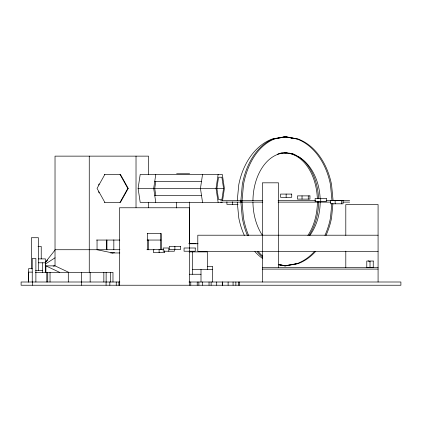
<?xml version="1.0" encoding="UTF-8"?>
<svg xmlns="http://www.w3.org/2000/svg" width="422" height="422" viewBox="0 0 422 422"><rect width="100%" height="100%" fill="white"/><g stroke="black" fill="none" stroke-linecap="round" stroke-linejoin="round"><path stroke-width="0.63" d="M247.434 235.471A64.55 43.767 -90 0 1 242.302 218.026L240.809 201.315L242.302 184.609A64.55 43.767 -90 0 1 273.25 138.97L285.763 136.77L297.093 138.97M248.621 235.471A64.55 43.767 -90 0 1 243.489 218.026L241.996 201.315L243.489 184.609A64.55 43.767 -90 0 1 274.437 138.97L285.763 136.77M237.259 200.513L238.794 184.609A64.55 47.443 -90 0 1 272.343 138.97L284.623 136.77L296.903 138.97A64.55 47.443 -90 0 1 330.452 184.609L331.987 200.513M331.866 203.399L330.452 218.026A64.55 47.443 -90 0 1 324.919 235.392M332.958 203.399L331.544 218.026A64.55 47.443 -90 0 1 326.011 235.392M222.31 202.381L140.194 202.381L138.105 188.407L140.194 174.434L222.31 174.434L224.398 188.407L222.594 200.476M155.781 174.434L153.692 188.407L155.781 202.381M155.781 181.418L154.737 188.407L155.781 195.397M202.544 174.434L200.455 188.407L202.544 202.381M218.132 202.381L216.043 188.407L218.132 174.434M223.56 188.407L221.893 199.59L218.549 199.59L216.882 188.407L218.549 177.229L221.893 177.229L223.56 188.407L216.992 188.407M98.505 185.052L99.128 183.934M104.846 174.434L97.049 188.407L104.846 202.381M120.012 202.381L127.808 188.407L120.012 174.434M104.424 174.434L120.434 174.434L128.225 188.407L120.434 202.381L104.424 202.381M45.339 262.336L54.886 250.235M45.951 261.993L47.644 260.058M45.27 264.114L55.055 257.8M97.049 240.049L97.049 249.729L112.637 252.957L114.51 252.572M278.325 264.652L285.124 265.76M284.576 265.865L297.093 263.666M273.44 138.97L276.516 138.416M277.745 138.194L278.974 137.978M280.203 137.757L281.432 137.535M282.666 137.314L285.715 136.77L297.995 138.97A64.55 47.443 90 0 1 331.544 184.609L333.085 200.513M53.156 266.108L55.024 265.865L68.601 272.264M176.644 173.753L189.615 173.753M154.737 181.418L201.5 181.418M127.808 188.407L128.225 188.407M138.105 188.407L216.043 188.407M154.737 195.397L201.5 195.397M220.674 200.513L262.779 200.513M278.087 200.513L315.545 200.513M326.153 200.513L349.669 200.513M240.809 201.315L241.996 201.315M220.674 202.122L262.779 202.122M278.087 202.122L330.69 202.122M342.938 202.122L349.669 202.122M238.092 204.385L226.915 204.385L226.915 201.806M147.246 233.593L161.394 233.593L161.394 249.729M378.08 235.207L197.802 235.207L197.802 251.343L378.08 251.343M96.548 240.049L119.779 240.049M147.088 240.049L160.993 240.049M188.966 243.499L196.103 243.499M188.95 243.758L198.06 243.758M38.022 246.437L41.229 246.437L41.229 258.897M163.456 249.418L153.518 249.418L153.518 252.646L164.696 252.646L164.696 250.705M55.024 249.729L119.901 249.729M146.877 249.729L154.03 249.729M189.103 251.892L207.323 251.892L207.323 269.484M110.59 252.957L112.547 252.957M112.637 252.957L119.816 252.957M38.413 258.897L45.465 258.897L45.465 272.401M38.413 262.8L45.465 262.8M45.18 265.865L55.024 265.865L55.024 156.135L148.549 156.135L148.549 174.587M207.323 266.351L212.609 266.351L212.609 282.002M262.347 267.479L378.08 267.479M32.241 268.64L28.596 268.64L28.596 282.002M262.347 269.094L378.08 269.094M192.622 269.484L212.609 269.484M35.596 270.613L42.648 270.613M28.596 272.127L32.241 272.127M35.385 272.322L112.975 272.322L112.975 282.002M189.32 274.258L201.004 274.258M119.859 282.002L21.1 282.002L21.1 285.23L400.9 285.23L400.9 282.002L188.987 282.002M279.591 264.768L285.715 265.865L297.995 263.666A64.55 47.443 -90 0 0 315.492 251.575M278.494 264.768L284.623 265.865L296.903 263.666A64.55 47.443 -90 0 0 314.395 251.575M284.576 136.77L287.662 137.366M290.832 137.983L292.098 138.231M278.24 264.404L285.763 265.865M59.47 272.264L45.898 265.865L45.898 272.533M368.279 260.88L370.01 261.83M98.505 191.762L99.128 192.88M237.259 202.122L238.794 218.026A64.55 47.443 -90 0 0 244.327 235.392M378.08 282.002L378.08 204.543L345.803 204.543L345.803 235.397M370.01 261.144L370.01 267.537M345.803 251.153L345.803 267.564M341.372 200.592L341.372 203.815M335.137 200.592L335.137 203.815M320.72 198.461L320.72 201.69M308.266 195.887L308.266 199.11M302.031 195.887L302.031 199.11M286.142 194.078L286.142 197.306M278.488 267.638L278.488 182.821L262.347 182.821L262.347 282.002M241.4 200.513L241.4 202.122M239.527 282.002L239.527 285.23M238.662 282.002L238.662 285.23M235.866 282.002L235.866 285.23M233.071 282.002L233.071 285.23M232.506 201.806L232.506 204.385M228.117 282.002L228.117 285.23M222.526 282.002L222.526 285.23M222.294 282.002L222.294 285.23M216.708 282.002L216.708 285.23M211.116 282.002L211.116 285.23M209.043 282.002L209.043 285.23M202.618 282.002L202.618 285.23M201.004 269.484L201.004 282.002M198.867 282.002L198.867 285.23M197.227 282.002L197.227 285.23M192.622 251.892L192.622 274.258M190.77 282.002L190.77 285.23M189.615 202.048L189.615 243.689M189.652 247.999L189.652 251.227M189.341 248.474L189.341 207.772L119.468 207.772L119.468 285.23M189.341 251.095L189.341 285.23M176.644 202.671L176.644 207.93M174.887 246.385L174.887 249.613M174.381 249.291L174.381 251.227L163.198 251.227L163.198 247.999L168.789 247.999L168.789 251.227M160.587 233.593L160.587 249.729M159.11 249.418L159.11 252.646M148.549 202.27L148.549 207.545M148.549 239.844L148.549 249.729M147.415 233.593L147.415 249.729M136.021 156.135L136.021 207.545M118.925 282.002L118.925 285.23M116.25 282.002L116.25 285.23M113.835 239.844L113.835 249.729M110.696 272.322L110.696 282.002M109.825 282.002L109.825 285.23M106.94 240.049L106.94 249.729M106.523 240.049L106.523 249.729M106.128 272.322L106.128 282.002M106.075 282.002L106.075 285.23M103.849 272.322L103.849 282.002M90.155 272.322L90.155 282.002M89.258 156.135L89.258 272.127M81.673 282.002L81.673 285.23M81.615 272.322L81.615 282.002M68.29 272.322L68.29 282.002M50.033 272.322L50.033 282.002M47.749 272.322L47.749 282.002M46.795 272.322L46.795 282.002M42.648 262.8L42.648 272.512M38.413 270.613L38.413 237.723L31.36 237.723L31.36 268.967M35.886 282.002L35.886 258.507L32.241 258.507L32.241 282.002M32.584 282.002L32.584 285.23M28.538 272.322L28.538 282.002M262.489 255.98A64.55 43.767 -90 0 1 258.47 251.781M291.111 153.55A48.414 32.826 -90 0 1 296.476 155.554M297.579 156.151A48.414 32.826 -90 0 1 318.541 198.656M318.589 201.843A48.414 32.826 -90 0 1 309.046 235.444M262.621 235.655A48.414 32.826 -90 0 1 252.942 202.064M252.942 200.793A48.414 32.826 -90 0 1 287.466 152.97M262.695 257.22A64.55 43.767 -90 0 1 257.283 251.781M288.711 153.292A48.414 32.826 -90 0 1 317.355 198.656M317.402 201.843A48.414 32.826 -90 0 1 307.86 235.444M279.538 153.481A48.414 32.826 -90 0 1 282.587 152.996M283.821 152.917A48.414 32.826 -90 0 1 287.498 153.096M288.637 153.07A48.414 35.585 -90 0 1 289.877 153.239M291.117 153.466A48.414 35.585 -90 0 1 294.166 154.288M277.539 154.204A48.414 35.585 -90 0 1 285.552 152.906M262.521 258.433A64.55 47.443 -90 0 1 254.851 251.575M278.879 153.539A48.414 35.585 90 0 1 281.975 153.038M285.072 152.912A48.414 35.585 90 0 1 320.156 198.773M320.203 201.927A48.414 35.585 90 0 1 309.827 235.487M291.729 194.078L280.551 194.078L280.551 197.306L291.729 197.306L291.729 194.078M309.938 195.887L297.468 195.887L297.468 199.11L309.938 199.11L309.938 195.887M326.306 198.461L315.128 198.461L315.128 201.69L326.306 201.69L326.306 198.461M343.044 200.592L330.574 200.592L330.574 203.815L343.044 203.815L343.044 200.592M180.474 246.385L169.296 246.385L169.296 249.613L180.474 249.613L180.474 246.385M195.244 247.999L184.061 247.999L184.061 251.227L195.244 251.227L195.244 247.999M373.238 261.028L366.781 261.028L366.781 267.479L373.238 267.495L373.238 261.028"/></g></svg>
